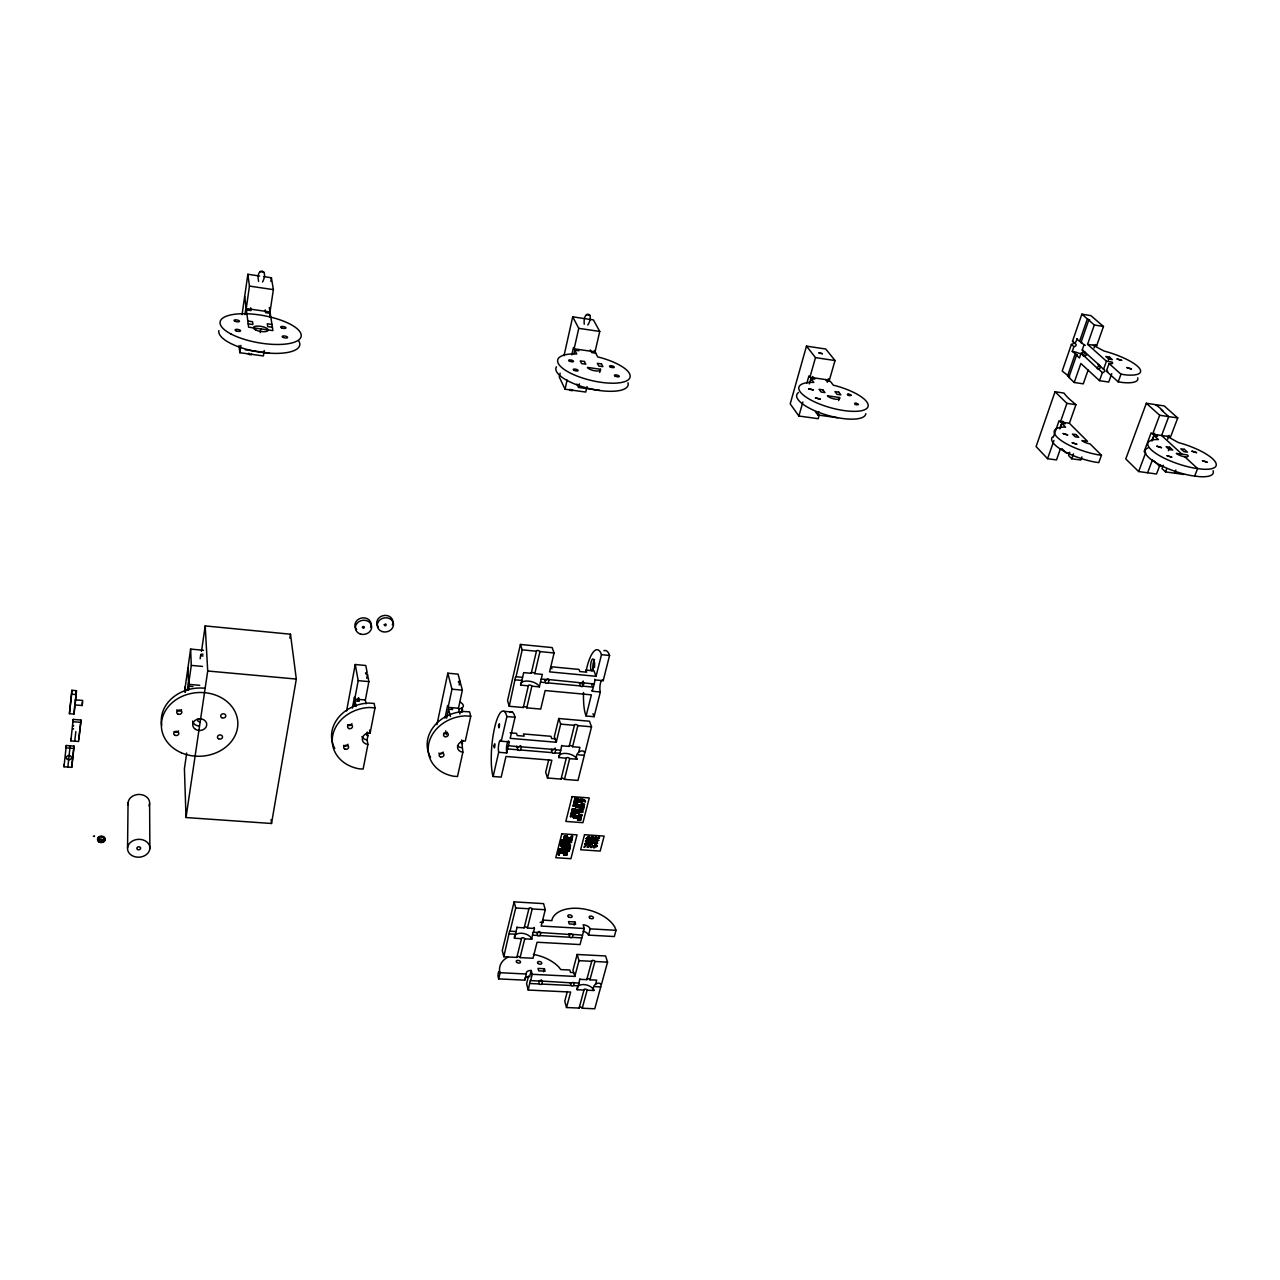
<?xml version="1.0" encoding="UTF-8"?>
<svg xmlns="http://www.w3.org/2000/svg" width="1280" height="1280" viewBox="0 0 1280 1280"><rect width="100%" height="100%" fill="white"/><g stroke="black" fill="none" stroke-linecap="round" stroke-linejoin="round"><path stroke-width="1.5" d="M584.08 683.104L583.792 682.832A2.416 2.032 -20.4 0 0 581.472 682.608L579.536 683.376L580.592 686.192A2.416 2.032 -20.4 0 0 582.896 686.4L584.08 682.88L594.112 684.048L595.136 679.92A6.608 1.808 -84.6 0 0 594.752 679.248M559.856 850.72L559.68 849.584M127.552 847.872L128.064 802.736M574.448 983.008L574.176 982.8A2.208 1.68 -17.7 0 0 572.064 982.688L570.304 983.104L571.264 985.696A2.208 1.68 -17.7 0 0 573.376 985.808L574.464 982.672L578.944 983.232L579.824 978.88M573.2 934.704L572.928 934.48A2.24 1.744 -17.9 0 0 570.784 934.352L568.992 934.816L569.968 937.456A2.24 1.744 -17.9 0 0 572.112 937.568L573.216 934.384L582.512 935.216L584.288 928.512L583.136 924.768A6.144 3.536 15 0 1 590.176 928.848L616.016 930.32L614.304 936.544L588.512 935.104A6.128 3.552 15.1 0 0 583.04 931.232M562.976 848.48L564.72 848.608L565.184 844.96L562.192 844.752L561.104 850.448L562.416 850.544L562.928 848.56C560.4 846.832 566.56 847.104 562.496 847.376M565.216 839.648L566.976 839.792L567.424 836.128L564.432 835.904L563.328 841.616L564.656 841.712L565.168 839.728C562.512 838.288 568.832 838.064 564.736 838.544M574.112 812.096L579.28 812.208L579.344 811.136L582.592 812.4L582.64 811.424A3.472 1.824 14.3 0 0 579.152 809.568A3.472 1.824 14.3 0 0 576.112 810.56L579.84 812.112M576.816 801.488L581.984 801.616L582.832 800.656M579.504 817.728C579.296 819.888 581.888 814.8 578.384 817.6M583.28 807.28L582.272 806L580.192 807.248M552.064 749.392L551.408 750.704L552.464 752.896A2.368 1.952 -18.5 0 0 554.752 753.088L555.888 749.68M559.312 851.696L559.824 852.784L559.792 849.104A3.456 0.912 -85.9 0 0 558.544 850.304A3.456 0.912 -85.9 0 0 558.4 854.816L559.248 855.056L559.984 850.816L560.4 852.8L561.424 850.912L564.064 851.088L563.728 855.104L566.592 853.28L566.368 851.696M568.832 844.48C565.056 843.2 570.256 845.536 568.608 842.88M538.688 981.184L539.44 984.176A2.224 1.696 -16.8 0 0 541.568 984.272L542.64 981.136L571.696 982.88M549.248 679.824L548.944 679.552A2.416 2.048 -18.9 0 0 546.608 679.328L544.704 680.096L545.76 682.928A2.416 2.048 -18.9 0 0 548.08 683.152L549.264 679.6L581.072 682.816M568.384 848.352L568.864 846.608M568.608 848.368L570.048 847.952L570.56 845.456A3.456 0.928 -85.9 0 0 569.632 845.504M569.056 846.816L569.28 845.76L569.28 846.832A3.456 0.928 -85.9 0 0 569.104 850.944L568.336 850.88A3.456 0.928 -85.9 0 1 568.528 846.352A3.456 0.928 -85.9 0 1 569.792 845.392L569.36 847.568L564.944 847.264L565.184 844.96M571.36 837.904L571.376 837.232M537.04 932.496L537.632 935.664A2.256 1.76 -16.9 0 0 539.808 935.776L540.896 932.576L570.4 934.544M582.192 807.584C581.04 807.088 584.48 807.008 581.616 809.696C578.384 810.224 581.824 804.976 580.288 809.584M574.912 801.776L576.704 801.952L575.072 801.104M577.168 799.936L577.472 801.952C580.768 793.68 571.552 801.648 575.408 800.288M579.456 811.488C577.024 809.168 569.36 813.056 574.784 812.56C578.064 804.304 568.88 812.272 572.72 810.896M82.176 705.52L82.672 700.464L75.472 699.856L74.976 704.912L82.176 705.52L82.416 702.288M567.184 843.824L567.712 842.784M565.6 853.136L566.592 853.28M564.944 852.592L565.904 851.568M521.472 747.008L521.184 746.752A2.384 1.984 -17.2 0 0 518.88 746.56L517.024 747.248L518.064 750.032A2.384 1.984 -17.2 0 0 520.368 750.224L521.488 746.816L553.312 749.44A2.368 1.952 -18.5 0 1 555.6 749.632L560.736 750.288L561.68 745.392M80.848 722.336L80.976 720.032L73.168 719.392L70.848 740.88L78.624 741.488L80.848 722.336L73.04 721.696L73.168 719.392M575.28 815.888L574.912 817.84L575.28 815.888L574.288 815.984M575.488 805.536L575.456 804.88M576.432 806.688L576.272 807.52L580.72 807.856M574.48 810.544L574.56 812.88L579.008 813.216L579.216 812.224M581.2 817.888L581.712 814.608L578.72 814.384L578.464 816.688L570.464 816.592A3.472 1.84 14.2 0 1 571.248 815.36M71.728 767.344L74.032 746.112L66.288 745.504L64 766.768L71.728 767.344L74.032 746.112M76.224 694.576L76.448 690.672L71.856 690.288L69.424 713.68L74 714.064L76.224 694.576L71.632 694.176L69.424 713.68M561.696 848.016L562.192 844.752M561.264 842.848C561.568 844.624 563.872 841.472 567.216 843.664M563.328 841.616L564.432 835.904M567.312 852.704L567.808 849.632L564.832 849.424L564.4 851.12M569.296 846.24L567.296 848.56M567.376 846.304L568.944 846.512L570.048 840.816L567.072 840.608L566.816 842.896L562.208 842M70.848 740.88L70.992 738.544M74 714.064L74.672 706.24M71.632 694.176L71.856 690.288M70.16 745.808L67.872 767.056M66.288 745.504L66.144 747.84L73.904 748.448M64 766.768L64.144 764.4M560.784 852.128L565.024 852.464M567.072 844.352L563.472 843.44M571.264 840.112L566.624 838.896L571.552 839.232L571.456 842.448L570.576 842.08A3.472 0.928 -85.9 0 1 570.432 840.544M567.776 848.256L569.344 848.432M585.344 846.416C582.864 848.688 586.112 844.288 584.288 847.12M584.704 844.112L585.952 843.312M575.056 817.36L578.24 817.024L580.48 818.304M575.952 801.84L575.472 803.92C577.808 803.264 576.656 800.4 581.728 802.624L577.488 801.216M577.888 812.272L579.2 812.496M586.288 838.736L587.024 837.712M586.048 845.328C587.568 846.208 586.752 844.192 586.144 845.76M586.88 841.184C585.088 838.416 585.728 843.52 586.672 840.48M586.208 838.464L587.456 838.656L587.12 837.472M588.016 842.608C584.864 841.872 590.08 842.896 586.672 842.704M588.176 836.56L588.88 837.36L589.44 836.336M588.256 844.736L589.04 843.632M588.16 842.72L586.72 842.656M588.704 839.184L587.568 840.272L588.656 839.344M589.472 838.688C590.928 835.504 590.8 841.376 589.456 838.096M589.152 836.176L589.584 837.2M590.608 845.2C588.128 847.104 591.616 844.4 589.184 845.6M588.032 844.496C587.968 841.488 590.704 845.744 588.16 844.464M590.048 843.2C590.928 839.792 591.824 845.568 589.936 842.624M590.096 840.992L589.056 841.712M590.192 841.248L588.64 841.248L589.856 840.608M590.672 839.792C592.032 842.736 592.336 837.424 590.816 839.904M591.92 846.864C589.488 849.2 592.704 844.784 590.88 847.584M591.296 844.576C592.8 841.92 591.76 847.36 592.416 843.664M592.288 842.128C590.928 839.616 595.216 841.712 592.352 841.936M592.768 838.912C593.456 835.968 594.848 841.104 592.672 838.656M592.864 836.864L591.488 837.376L592.688 837.328M592.576 845.936C595.552 846.784 590.8 844.864 594.016 846M593.072 841.024L592.448 842.208L593.152 840.832M594.048 840.448L595.376 839.904L594.304 840.832M594.208 838.816L593.728 837.936M593.84 847.616C595.632 848.064 594.608 846.56 593.888 847.776M594.752 843.168L593.488 842.816M595.248 841.552L596.016 842.176L596.56 841.168M596.144 837.248C594.144 835.136 595.408 839.712 596.032 836.816M596.032 845.872C598.464 844.768 596.08 848.56 595.84 845.744M595.936 844.432C593.76 842.336 595.312 846.864 595.824 844M596.512 843.248C598.096 842.08 597.808 844.544 596.576 842.928M599.44 837.488C597.52 835.216 598.416 840.272 599.504 837.44M98.688 838.16L99.792 838.432L99.264 837.616M102.992 840.64L103.984 840.224L102.992 840.784M578.624 800.736L578.8 799.952A3.488 1.808 14.3 0 1 581.856 798.992A3.488 1.808 14.3 0 1 585.36 800.832L585.312 801.808L581.792 800.976M575.92 811.344L575.936 811.232A3.472 1.824 14.3 0 1 578.112 810.192L577.232 810.8M75.344 700.4L76.448 690.672M74.736 741.184L75.84 731.632M78.752 739.168L80.976 720.032M184.512 691.968L190.624 649.088L203.504 650.304M187.44 689.984L188.512 682.48M190.624 649.088L191.296 665.392L188.576 684.336L199.728 685.328M188.112 689.952L188.656 686.192L193.008 686.576M242.048 314.72L247.856 274.272L259.632 276.016M575.104 817.232L573.584 818.096L578.032 818.416L577.584 820.144L580.576 820.368L580.592 817.872M244.976 314.576L246.048 307.184M264.224 350.48L263.408 355.952L239.84 352.72L240.896 345.392M247.856 274.272L249.456 286.096L246.224 308.544L270.016 311.952L273.376 289.616L271.408 277.76L263.552 276.592M245.856 313.616L246.4 309.904L251.04 310.576L250.672 307.84M200.144 658.736L200.704 654.88A1.872 0.896 7.8 0 1 202.992 654.224M186.688 753.04L184.416 768.688L186.016 817.536L271.52 823.488L296.32 679.056L290.48 634.208L205.2 625.92L201.504 651.344M258.592 281.392C255.424 266.48 269.648 268.784 262.544 281.984M186.016 817.536L207.712 671.008L205.2 625.92M260.224 332.656L260.784 328.88M270.864 281.44L271.408 277.76M269.664 317.024L270.224 313.328L265.6 312.672L265.2 309.936M289.824 638.112L290.48 634.208M346.576 711.008L355.248 664.512L365.792 665.504L367.152 672.608A1.792 0.864 10.4 0 0 365.552 673.344A1.792 0.864 10.4 0 0 367.488 674.4L368.88 681.616L365.36 700L366.08 703.84M352.352 708.16L354.4 697.232L354.736 699.056L365.36 700M354.736 699.056L358.192 680.64L355.248 664.512M354.016 706.384L355.056 700.896L359.2 701.264L358.544 697.6L357.856 701.232M366.752 678.272L367.488 674.4M367.92 744.368A6.752 5.632 -10.9 0 1 362.384 738.16A6.752 5.632 -10.9 0 1 370.128 733.056L375.008 707.856L369.216 707.488A36.848 30.768 -10.9 0 0 332.576 736.352A36.848 30.768 -10.9 0 0 359.44 768.864L363.136 769.072L367.92 744.368L367.104 739.856L367.904 735.76A1.84 1.536 -10.8 0 1 367.552 732.816M560.08 851.744L559.824 852.784M571.744 811.696L571.12 814.4L572.72 814.448A3.472 1.84 14.2 0 1 576.8 815.792L578.272 816.112M574.432 801.088L573.808 803.792L575.456 803.904M571.344 839.664L571.216 839.856M436.928 724.672L447.824 673.184L458.064 674.144L459.968 681.2L459.152 685.024M444.976 718.08L447.648 705.52L448.112 707.328L458.464 708.256L459.952 713.968M448.112 707.328L451.984 689.2L447.824 673.184M446.656 718.144L448.576 709.152L452.608 709.52L452.144 707.696M458.464 708.256L462.368 690.144L460.448 682.976A1.76 0.848 11.9 0 1 458.48 681.936A1.76 0.848 11.9 0 1 459.968 681.2M462.864 752.16A6.624 5.504 -14.9 0 1 457.632 746.064A6.624 5.504 -14.9 0 1 465.312 741.024L470.752 716.24L465.12 715.888A36.144 30.064 -14.9 0 0 428.624 744.304A36.144 30.064 -14.9 0 0 453.904 776.272L457.52 776.48L462.864 752.16L461.648 739.984M560.128 373.136L559.264 377.024L565.04 389.2L585.76 392.064L587.024 386.608M564.032 355.664L572.704 316.832L593.424 319.92L599.744 331.44L595.04 351.84L574.144 348.816L578.752 328.336L572.704 316.832M571.808 354.864L573.472 347.504L576.768 353.984L573.168 353.872A37.152 12.208 13.4 0 0 570.624 373.216A37.152 12.208 13.4 0 0 626.816 380.736A37.152 12.208 13.4 0 0 599.84 357.44L597.76 356.976L594.336 350.528M565.04 389.2L567.104 380.064M573.984 353.84L574.816 350.144L578.896 350.736M584.256 324.224C582.656 309.296 595.664 312.416 587.792 325.056M599.792 390.384L578.576 387.44L579.392 383.856M586.128 670.8A36.08 9.888 -84.6 0 1 600.752 652.752L601.472 654.672L596.048 676.288L549.584 671.872L554.08 652.976L552.16 647.584L520.416 644.448L507.552 700.688L509.248 706.272L523.28 707.52A1.808 0.88 13 0 1 524.72 706.752A1.808 0.88 13 0 1 526.768 707.84L540.72 709.088L545.136 690.56L591.392 694.848L586.096 716.016L594.08 716.72L600.336 692A6.608 1.84 -84.6 0 1 601.36 680.624M493.136 776.496L498.688 752.288A6.576 1.52 -85 0 1 498.96 743.248A6.576 1.52 -85 0 1 501.232 741.2L506.896 716.528L505.968 713.696A35.888 8.304 -85 0 0 494.416 728.576A35.888 8.304 -85 0 0 492.56 774.592L493.136 776.496L501.184 777.12L505.968 756.464L551.84 760.224L547.504 778.016L561.072 779.088A1.76 0.896 13.9 0 1 562.464 778.256A1.76 0.896 13.9 0 1 564.464 779.36L577.984 780.432L584.336 755.312C586.736 746.912 573.6 751.776 576.928 759.248L569.632 758.64A1.776 0.896 13.9 0 0 567.6 757.552A1.776 0.896 13.9 0 0 566.224 758.368L558.736 757.36A9.44 4.752 13.9 0 1 565.744 753.408A9.44 4.752 13.9 0 1 576.528 758.32L576.928 759.248M509.248 706.272L515.6 676.688L522.592 677.312L523.68 672.608L531.248 673.328A1.824 0.848 13.1 0 1 532.72 672.576A1.824 0.848 13.1 0 1 534.784 673.664L542.336 674.384L541.216 679.072L546.192 679.536M516.048 676.704L522.208 649.84L520.416 644.448M541.216 679.072L539.376 686.864L531.856 686.16A1.824 0.864 13.1 0 0 529.792 685.072A1.824 0.864 13.1 0 0 528.336 685.84L520.784 685.136L522.592 677.312M498.688 752.288L506.784 752.96L508.224 745.648L518.464 746.768M508.416 745.92L509.36 741.888L501.232 741.2M509.968 712.08A35.84 8.432 -85.1 0 1 514.128 714.416L515.056 717.248L510.176 738.352L556.24 742.256L560.672 724.112L558.752 718.512L589.488 721.232L591.536 726.816L585.088 752.336M599.712 372.464L600.464 369.264L587.44 367.408A6.816 2.24 13.4 0 0 595.264 370.864A6.816 2.24 13.4 0 0 600.464 369.264M523.28 707.52L528.336 685.84M531.248 673.328L536.416 651.248A1.84 0.848 13.1 0 1 537.872 650.512A1.84 0.848 13.1 0 1 539.952 651.584L554.08 652.976M526.768 707.84L531.856 686.16M534.784 673.664L539.952 651.584M584.288 928.512L541.168 926.064L545.28 909.728L543.552 903.632L514.112 901.856L502.272 950.496L503.808 956.752L516.832 957.424A1.68 0.992 13.7 0 1 518.176 956.464A1.68 0.992 13.7 0 1 520.064 957.6L533.024 958.272L537.072 942.24L580.032 944.576L582.512 935.216M548.704 759.84L545.68 772.256L547.504 778.016M558.752 718.512L554.352 736.608L556.24 742.256M503.808 956.752L509.568 931.184L516.128 931.52L516.992 927.008M510.064 931.184L515.728 907.984L514.112 901.856M500.176 972.72L526.32 974.016A6.096 3.664 14.2 0 1 531.2 970.48L529.648 976.592A6.08 3.68 14.2 0 0 524.768 980.16L498.672 978.896L500.176 972.72L499.568 970.56A33.264 20.016 14.2 0 1 507.84 957.168M540.864 932.896L540.592 932.672A2.256 1.76 -16.9 0 0 538.416 932.544L532.944 932.256L531.728 939.216L524.736 938.832A1.68 0.992 13.8 0 0 522.832 937.712A1.68 0.992 13.8 0 0 521.488 938.656L514.48 938.272L516.128 931.52M558.896 757.76L560.736 750.288M582.24 684.896L583.152 681.2M516.832 957.424L521.488 938.656M517.136 927.456L524.16 927.84L528.896 908.768A1.696 0.976 13.8 0 1 530.256 907.84A1.696 0.976 13.8 0 1 532.192 908.96L545.28 909.728M561.072 779.088L566.224 758.368M561.84 745.792L569.184 746.416L574.416 725.328A1.792 0.864 13.9 0 1 575.808 724.544A1.792 0.864 13.9 0 1 577.856 725.616L591.536 726.816M520.064 957.6L524.736 938.832M533.424 932.48L534.448 928.432L527.44 928.032L532.192 908.96M564.464 779.36L569.632 758.64M578.784 751.808L579.92 747.328L572.592 746.704L577.856 725.616M600.336 692L592.304 691.248L594.112 684.048M524.768 980.16L526.32 974.016M558.464 855.008L559.04 852.72M561.776 843.696L560.688 846.192L561.28 843.904M562.32 842.928L562.016 840.272A3.472 0.912 -85.9 0 1 562.784 840.32L562.4 842.592M528.528 976.08L526.592 983.744L528.224 990.048L570.656 992.048L566.528 1007.52L579.104 1008.08A1.632 0.992 15.5 0 1 580.368 1007.104A1.632 0.992 15.5 0 1 582.24 1008.224L594.752 1008.784L600.752 986.912C603.04 979.936 590.704 983.536 593.872 990.512L587.12 990.192A1.648 0.992 15.5 0 0 585.232 989.072A1.648 0.992 15.5 0 0 583.968 990.048L579.104 1008.08M564.464 851.344L560.16 851.408L560.56 849.152A3.456 0.912 -85.9 0 0 559.232 850.736M562.048 843.968L563.104 843.648M595.136 679.92L603.2 680.672L609.568 655.472L608.848 653.552A36.032 10.032 -84.6 0 0 603.936 650.704M561.104 850.448L562.32 848.08M564.448 839.68L566.304 839.744M571.12 814.4L572.24 808.608M573.808 803.792L574.928 797.984M570.544 816.8L570.624 815.92A3.472 1.84 14.2 0 1 572.864 814.4L572.752 814.464M580.928 806.8L576.528 806.512L576.592 805.424L575.92 806.416L573.216 806.208L573.312 805.344A3.488 1.824 14.2 0 1 575.536 803.824A3.488 1.824 14.2 0 1 579.488 805.216L581.376 805.792L581.408 803.808L584.416 804.032L583.28 809.808L581.952 809.712L582.432 807.648M563.264 847.344L563.776 845.36L565.376 845.568M565.456 838.592L566.016 836.512L567.616 836.72M564.08 850.656L564.32 848.368L564.08 850.656L562.752 850.56L563.216 848.528M563.536 847.424L564.048 845.472M570.544 838.752A3.472 0.928 -85.9 0 1 572.048 836.56L571.616 838.736L566.672 837.808L566.32 841.824L564.992 841.744L565.488 839.744M565.776 838.592L566.256 836.576M569.2 851.264L569.776 848.976L563.952 848.592L564.752 846.672M572.448 814.496L573.056 812.384M574.096 809.296L572.544 811.264M575.232 803.808L575.648 801.872M576.784 798.672L575.232 800.656M528.224 990.048L530.256 980.528L540.224 981.152A2.224 1.696 -16.8 0 1 542.352 981.248L542.624 981.472M530.544 980.88L532.224 974.304L531.2 970.48M566.56 839.536L566.32 841.824M566.992 837.824L567.424 836.128M573.264 812.448L572.784 814.512L574.128 814.608L574.56 812.88M573.568 810.864L574.304 811.392L574.112 809.328L575.44 809.424M576.688 800.432L576.8 798.704L578.144 798.8M566.304 842.288L566.608 844.256L567.072 840.608M567.888 844.32L567.28 846.384L565.952 846.304L566.208 844M573.232 816.992L573.904 816L573.84 817.088M574.128 814.608L574.368 812.304M574.816 810.576L575.248 808.832M577.504 799.968L577.952 798.224M563.728 855.104L563.968 852.816M564.368 853.072L564.832 849.424M565.952 846.304L566.272 844.24M573.584 818.096L573.904 816M576.272 807.52L576.592 805.424M576.816 804.032L577.264 802.288M564.832 853.168L559.792 852.672M577.12 805.936L577.296 805.264M574.24 817.792L574.704 816.112M577.968 805.312L577.6 807.28L577.376 805.488M565.12 852.032L566.336 850.112L565.008 850.016M568.896 841.28L567.36 843.232M566.704 852.864L566.704 855.296L565.376 855.216L565.84 853.184M566.4 850.032L566.88 852.16M567.6 846.384L568.128 844.432M569.12 843.344L568.912 841.312L570.24 841.408M567.376 848.8L567.728 846.864L564.416 846.64M571.616 838.736L570.64 838.08L569.616 839.968L569.984 838.032L566.672 837.808M566.704 855.296L567.808 849.632M568.944 846.512L570.048 840.816M578.48 810.848L577.456 812.752L578.56 811.072L577.632 810.736M580.352 800.864L580.512 800.192M577.456 812.752L577.888 811.024M581.728 802.624L580.144 802.16L580.592 800.416M579.68 805.44L579.328 805.904A3.488 1.824 14.2 0 0 577.968 805.04M571.424 838.144L570.672 842.4M581.184 800.24L580.736 801.984M568.432 851.216L568.736 848.672M569.28 847.888L569.008 848.928M578.72 814.384L578.24 818.08L577.936 816.08M579.008 813.216L579.344 811.136M580.272 807.472L580.64 805.52M571.52 839.056L572.816 836.608A3.472 0.928 -85.9 0 0 571.312 838.8M580.944 807.52L581.408 803.808M582.608 801.616L582.272 800.624M578.72 818.176L573.392 817.504M579.056 820.16L579.488 818.144M579.008 817.024L580.304 814.992L581.904 815.184M583.264 804.496L581.712 806.464M579.248 820.256L579.744 818.224M580.576 815.088L580.768 817.152M583.488 806.592L583.28 804.512L584.624 804.624M581.712 814.608L580.576 820.368M583.984 805.76L583.28 809.808M543.632 971.792L544.416 968.736L538.032 968.416L538.672 970.848L545.072 971.168L544.416 968.736M263.984 272.224L260.016 271.632M574.112 925.088L574.928 921.968L568.496 921.584L569.216 923.968L575.648 924.336L574.928 921.968M567.312 991.552L564.752 1001.216L566.528 1007.52M601.472 984.32L607.552 962.144L605.584 955.968L577.152 954.464L572.976 970.176L574.8 976.416L532.224 974.304M574.8 976.416L579.008 960.656L577.152 954.464M588.512 935.104L590.176 928.848M583.968 990.048L577.2 989.728L578.944 983.232M579.984 979.328L586.768 979.648L591.728 961.312A1.664 0.976 15.5 0 1 592.992 960.368A1.664 0.976 15.5 0 1 594.896 961.488L607.552 962.144M582.24 1008.224L587.12 990.192M595.648 984.048L596.704 980.144L589.936 979.808L594.896 961.488M571.184 837.088L571.28 838.048M806.896 383.024L808.896 375.952L809.904 377.28L829.376 380.112L835.04 360.544L825.776 349.024L806.48 346.128L790.208 403.888L798.88 416.016L818.192 418.704L819.312 414.864M798.88 416.016L802.864 402M809.904 377.28L815.488 357.632L806.48 346.128M809.392 383.904L810.912 378.592L814.704 379.152L812.688 376.512L811.68 380.048M837.584 417.76L817.84 414.992L818.832 411.552M827.328 382.32L828.352 378.784L829.376 380.112M94.144 836.576L94.544 836.096M94.144 836.224L93.328 836.192M101.84 837.312L101.44 837.44M101.296 841.712L100.896 840.784L101.152 841.6M103.424 838.48L103.84 838.848M103.632 840.752L103.968 840.464M838.624 400.592L839.52 397.52L827.408 395.776A6.576 2.064 15.6 0 0 835.408 399.168A6.576 2.064 15.6 0 0 839.52 397.52M559.872 851.776L561.072 852.112M1052.384 437.088A34.832 10.416 17.8 0 0 1062.752 450.512A34.832 10.416 17.8 0 0 1095.664 462.208L1098.784 462.608L1101.456 455.232L1090.048 443.872A6.4 1.888 17.7 0 1 1081.936 440.544L1087.504 441.344L1069.392 423.28L1075.936 404.688C1069.664 399.136 1068.128 398.544 1063.952 393.072L1055.04 391.744L1036.096 446.544L1047.568 458.704L1056.48 459.936L1060.336 448.992M1085.312 345.44L1080.944 342.592L1088.752 320.144L1094.32 324.992L1087.568 344.336L1096.672 345.76L1103.472 326.464L1090.896 315.632L1081.856 314.176L1072.496 341.232A1.744 1.424 -45.1 0 1 1073.456 343.056A1.744 1.424 -45.1 0 1 1071.408 344.4L1062.192 371.056L1069.44 376.784M1088.128 370.064L1083.264 383.84L1074.224 382.48L1068.832 377.36L1076.512 355.296L1077.472 355.072L1072.256 351.408L1073.904 346.656L1071.408 344.4M1073.904 346.656L1075.536 346.112A1.728 1.536 -32.8 0 0 1075.936 344.144L1075.008 343.488L1077.28 338.816M1067.504 376.096L1075.152 354.064M1080.944 342.592L1081.888 342.368L1079.568 341.36L1087.36 318.944L1081.856 314.176M1083.888 345.232L1082.208 350.032A1.76 1.392 -47.2 0 1 1083.232 351.408L1082.944 352.224A1.76 1.392 -47.2 0 1 1081.104 353.216L1079.44 357.984L1076.512 355.296M1053.296 437.232L1059.088 420.656L1060.416 421.984L1069.392 423.28M1047.568 458.704L1053.968 440.432M1060.416 421.984L1066.928 403.36L1055.04 391.744M1074.224 382.48L1080.864 363.488L1099.504 380.656L1108.736 382.064L1111.76 373.6M1059.792 428.848L1061.744 423.312L1065.232 423.808L1062.576 421.152L1060 428.528M1094.048 348L1095.28 344.528L1096.672 345.76M1069.728 452.256L1068.56 455.504L1071.728 458.768L1080.816 460.032L1081.936 456.928M1071.728 458.768L1073.472 453.872M1099.504 380.656L1102.384 372.576A1.808 1.456 -44.3 0 0 1104.496 371.184A1.808 1.456 -44.3 0 0 1103.536 369.328L1099.344 365.2A2.352 1.152 -78.5 0 0 1098.384 364.336L1085.312 352.496A2.32 1.104 -78.4 0 0 1084.384 351.664L1082.208 350.032M1103.536 369.328L1106.432 361.2L1087.568 344.336M1108.352 360.096L1109.424 357.072L1105.84 356.512L1108.72 359.072L1112.304 359.632L1109.424 357.072M1137.712 377.872A35.552 9.376 17.3 0 1 1123.072 382.56L1118.192 381.872L1106.368 371.168L1109.088 363.568A6.528 1.696 17.2 0 0 1112.096 362.08L1106.432 361.2M1118.192 381.872L1120.96 374.192L1109.088 363.568M1138.656 471.536L1145.6 452.96L1144.128 451.568L1151.12 432.832L1152.608 434.192L1170.608 436.8L1177.744 417.936L1164.208 405.936L1146.336 403.264L1125.776 458.96L1138.656 471.536L1156.528 474L1160.032 464.736M1152.608 434.192L1159.664 415.264L1146.336 403.264M1151.824 440.816L1154.624 433.328M1152.176 440.688L1154.08 435.568L1157.6 436.08L1156.112 434.704M1147.6 472.768L1152.48 459.792M586.8 840.912L585.392 841.168L586.64 840.64M586.064 843.744L584.656 844M591.472 836.8L591.616 837.664M589.12 843.44L588.32 844.528M589.28 845.712L590.48 845.216M590.048 843.056L591.136 842.128M1167.696 439.168L1169.104 435.424M593.296 842.688L594.592 843.472M595.328 841.824L596.736 841.568M1168.368 450.672L1169.68 447.232L1166.128 446.72L1169.184 449.552L1172.736 450.064L1169.68 447.232M1163.248 465.232L1161.984 468.544L1165.536 471.904L1183.776 474.432M1165.536 471.904L1166.8 468.592M1174.672 473.168L1175.872 470.016M1194.688 476.048L1197.6 468.544L1184.8 456.8A6.576 1.888 18.4 0 1 1176.336 453.376L1187.52 454.96A6.576 1.888 18.4 0 1 1184.8 456.8M574.672 811.872L577.92 812.368M572.928 815.984L572.016 816M589.984 315.408L586.448 314.576M587.472 838.24L586.496 838.64M584.768 843.792L585.744 843.392M589.488 836.944L588.144 837.04M589.536 838.368L590.896 838.272L589.376 838.416M591.552 837.072L592.912 836.976M592.784 837.184L591.52 837.408M590.08 842.72L591.216 842.4M593.968 838.848L593.088 839.104M588.56 846.96L587.584 847.36M591.36 844.256L592.336 843.856M596.128 838.832L597.104 838.432M590.624 847.072L592.016 847.136M595.392 841.664L596.784 841.712L595.36 842.128M599.376 837.648L598.112 837.872M593.872 845.888L592.48 845.84M594.624 662.784L594.544 667.376M583.088 799.952L583.312 800.32M590.928 839.76L592.208 839.952M591.952 840.16L591.072 840.4M594.496 843.216L593.216 843.008M98.864 839.504L99.088 840.656L99.024 839.616M1085.36 352.88L1086.64 355.008L1084.016 356.192A2.32 1.104 -78.4 0 1 1083.104 355.36L1081.104 353.216M1099.392 365.568L1100.688 367.728L1098.016 368.928A2.352 1.152 -78.5 0 1 1097.072 368.064L1084.24 356.064M564.144 847.92L568.048 848.112M570.064 389.296C567.728 390.464 574.944 391.52 572.176 389.696M248.896 353.232C245.904 354.032 252.752 355.888 251.584 353.856M1097.008 367.68L1098.784 366.016L1098.16 364.464M1083.056 354.976L1084.8 353.328L1084.16 351.792M529.888 983.504L539.168 983.952M541.952 984.08L571.008 985.488M573.76 985.616L578.24 985.824M594.928 986.64L600.752 986.912M573.696 972.608L570.528 972.448L569.824 970.016L560.688 969.568L559.024 967.264A33.264 20.016 14.2 0 0 533.392 954.4M579.008 960.656L591.728 961.312M509.408 933.888L515.472 934.224M532.752 935.184L537.36 935.44M540.176 935.6L569.696 937.232M572.496 937.392L581.808 937.904M540.112 922.304L543.36 922.48L542.688 920.096L551.92 920.64L552.032 919.504A33.52 19.296 15 0 1 581.264 908.608A33.52 19.296 15 0 1 614.816 927.088L616.016 930.32M515.728 907.984L528.896 908.768M564.512 848.96L568.928 849.264M566.672 850.128L568 850.224M560.912 849.856L563.888 850.048M559.744 853.104L564.16 853.408M563.536 854.496L566.512 854.704M564.624 836.496L565.952 836.592M566.752 840.128L571.184 840.432M567.248 841.2L568.576 841.296M561.968 844.288L566.384 844.592M562.384 845.36L563.712 845.44M565.776 845.696L568.752 845.904M578.912 814.976L580.24 815.072M570.704 816.128L573.408 816.32M581.616 804.384L582.944 804.496M573.392 805.536L576.096 805.744M576.704 805.792L580.976 805.536M576.08 806.944L581.52 807.184M572.432 809.2L573.776 809.296M576.096 810.672L574.544 810.768M580.064 811.536L582.768 811.728M577.376 812.528L574.784 812.56M570.928 813.808L573.936 814.032M575.12 798.576L576.464 798.672M577.84 799.984L578.8 800.064M577.92 800.224L577.248 801.44M582.16 800.88L577.584 800.192M582.784 800.928L585.488 801.136M573.6 803.216L576.624 803.44M507.712 748.944L517.76 749.776M520.768 750.016L552.176 752.64M555.152 752.88L560 753.28M578.048 754.784L584.336 755.312M510.096 732.816L516.56 733.376L517.232 735.568L524.144 736.16L523.456 733.952L550.928 736.304L551.664 738.512L555.088 738.8M504.064 711.312L512.176 712.032M506.896 716.528L515.056 717.248M560.672 724.112L574.416 725.328M207.712 671.008L296.32 679.056M191.296 665.392L202.496 666.416M358.192 680.64L368.88 681.616M451.984 689.2L462.368 690.144M515.328 679.84L521.856 680.448M540.48 682.192L545.456 682.656M548.496 682.944L580.304 685.92M583.312 686.192L593.328 687.136M1161.216 409.904C1165.744 413.84 1161.344 408.352 1155.296 404.608M601.472 654.672L609.568 655.472M522.208 649.84L536.416 651.248M1068.832 377.36L1069.664 376.96M1088.752 320.144L1089.696 319.936L1087.36 318.944M1101.456 455.232L1098.336 454.832A34.896 10.32 17.7 0 1 1059.696 439.408A34.896 10.32 17.7 0 1 1062.736 427.136L1065.568 427.168L1061.744 423.312M245.312 349.776L269.52 353.104M1072.256 351.408L1072.88 351.488A9.184 2.4 17 0 1 1079.6 353.488M1069.392 453.216L1065.872 452.736L1061.904 448.624M1162.496 466.16L1158.96 465.664L1153.68 460.64M248.176 323.84L252.912 324.512L252.528 321.696L247.824 321.024M272.416 327.28L267.712 326.608L267.28 323.776L271.968 324.448M1120.96 374.192L1125.84 374.896A35.616 9.264 17.2 0 0 1138.672 367.408A35.616 9.264 17.2 0 0 1104 351.008L1093.136 345.2M595.744 353.168L591.68 352.576L590.288 349.936M578.752 328.336L599.744 331.44M1159.664 415.264L1177.744 417.936M1066.928 403.36L1075.936 404.688M249.456 286.096L273.376 289.616M815.488 357.632L835.04 360.544M588.304 846.448C585.552 847.744 590.432 847.584 588.384 846.256M585.008 846.224L584.224 847.328M599.296 837.2L598.128 838M593.808 838.208L593.024 839.296M589.776 840.8L588.992 841.904M1094.32 324.992L1103.472 326.464M588.464 846.512L587.296 847.312M589.392 836.496L588.224 837.296M594.208 840.576L595.296 839.648L594.08 840.592M595.792 844.16L594.704 845.088L595.904 844.128M596.016 846.448L597.104 845.52L595.984 846.608M596 836.976L594.912 837.904L596.112 836.944M585.824 843.2L585.84 844.432L584.608 843.856M587.504 837.904L586.208 838.608M597.184 838.24C595.728 841.792 598.032 836.672 596.192 839.424M598.672 840.144L597.376 840.832M561.504 842.784L561.248 843.792M1162.704 411.232L1168.72 416.608L1161.616 435.504L1181.936 454.176M1076.656 338.736L1079.568 341.36M1072.496 341.232L1075.008 343.488M1098.24 368.8L1102.384 372.576M1167.104 436.288L1178.352 442.56A35.92 10.256 18.4 0 1 1213.904 460.08A35.92 10.256 18.4 0 1 1202.4 469.168L1194.464 468.144A35.92 10.256 18.4 0 1 1154.288 452.304A35.92 10.256 18.4 0 1 1155.6 439.536L1158.4 439.568L1154.08 435.568M825.6 379.552L826.624 380.88L830.4 381.424L833.36 385.232L835.344 385.68A35.888 11.264 15.6 0 1 866.4 408.752A35.888 11.264 15.6 0 1 814.288 401.744A35.888 11.264 15.6 0 1 810.592 382.352L813.824 382.432L810.912 378.592M815.44 411.744L817.84 414.992M597.296 840.56L598.8 840.416M593.264 843.168L593.888 842.288L594.768 843.008M563.952 848.592L562.208 848.512M576.928 384.112L578.576 387.44M572.304 839.12L572.032 840.16M570.048 847.952L569.776 848.976M585.312 801.808L585.184 801.504A3.488 1.808 14.3 0 0 583.424 800.144M596.048 676.288L593.952 670.864L585.904 670.08L586.704 672.192L579.776 671.536L578.992 669.424L551.184 666.752L551.92 668.864M582.592 812.4L582.48 812.096A3.472 1.824 14.3 0 0 581.456 811.12M593.872 990.512L593.488 989.504A8.768 5.28 15.5 0 0 583.456 984.544A8.768 5.28 15.5 0 0 577.04 989.28L577.2 989.728M573.216 806.208L573.136 806.016A3.488 1.824 14.2 0 1 573.92 804.8M534.096 927.424L534.448 928.432M531.728 939.216L531.376 938.224A8.976 5.28 13.8 0 0 521.2 933.216A8.976 5.28 13.8 0 0 514.32 937.84L514.48 938.272M593.024 713.648L594.08 716.72M586.096 716.016L585.056 712.928A36.08 9.888 -84.6 0 1 583.536 692.496M561.472 846.256L561.408 846.064A3.472 0.912 -85.9 0 1 561.248 843.696M560.688 846.192L560.624 846A3.472 0.912 -85.9 0 1 560.768 841.488A3.472 0.912 -85.9 0 1 562.016 840.272M578.032 818.416L577.584 820.144M559.248 855.056L559.184 854.864A3.456 0.912 -85.9 0 1 559.008 853.376M569.616 839.968L566.976 839.792M571.456 842.448L571.36 842.128A3.472 0.928 -85.9 0 1 571.2 840.592M498.672 978.896L498.064 976.72A33.216 20.08 14.2 0 1 498.72 971.488M470.752 716.24L469.568 711.856L463.952 711.504A36.016 30 -14.9 0 0 430.544 757.28M448.576 709.152L450.448 716.56M445.648 730.88L446.576 734.608M539.376 686.864L539.296 686.48A9.696 4.608 13.1 0 0 528.96 681.152A9.696 4.608 13.1 0 0 520.576 684.256L520.784 685.136M375.008 707.856L374.16 703.44L368.384 703.072A36.704 30.704 -10.8 0 0 334.784 748.512M369.568 730.064L370.128 733.056M367.232 732.064L367.904 735.76M355.056 700.896L356.048 706.496M269.312 307.536L272.928 330.592L248.608 327.168L244.672 296.432M239.024 345.504L239.84 352.72M271.136 819.6L271.52 823.488M187.952 667.856L188.8 689.744M185.296 686.448L185.504 692.208M149.616 803.68L149.856 848.704A11.2 8.928 -3.6 0 1 132.368 855.776A11.2 8.928 -3.6 0 1 133.888 840.304A11.2 8.928 -3.6 0 1 149.856 848.704M578.624 800.64A3.488 1.808 14.3 0 1 580.816 799.6M574.432 815.296A3.472 1.84 14.2 0 1 576.032 816M524.16 927.84A1.696 0.976 13.8 0 1 525.52 926.912A1.696 0.976 13.8 0 1 527.44 928.032M539.712 931.392A2.24 1.744 -16.9 0 1 538.192 932.16M570.992 933.808A2.24 1.744 -17.9 0 1 568.848 933.696M586.768 979.648A1.648 0.992 15.5 0 1 588.032 978.688A1.648 0.992 15.5 0 1 589.936 979.808M541.488 979.824A2.208 1.696 -16.8 0 1 539.424 980.608M1213.104 470.704A35.84 10.368 18.4 0 1 1199.488 476.656L1191.568 475.648A35.84 10.368 18.4 0 1 1154.304 461.712A35.84 10.368 18.4 0 1 1148.144 447.856M1107.744 371.312A6.512 1.712 17.3 0 1 1106.368 371.168M865.824 413.648A35.824 11.36 15.7 0 1 824.8 414.48A35.824 11.36 15.7 0 1 798.496 392.512M593.408 670.464A5.968 1.632 -84.5 0 1 592.96 664.816A5.968 1.632 -84.5 0 1 594.512 659.488M602.352 679.776A6.608 1.84 -84.6 0 1 603.2 680.672M592.304 691.248A6.608 1.808 -84.6 0 1 592.016 690.192M591.904 685.52A6.608 1.808 -84.6 0 1 592.128 683.824M583.248 681.376A2.4 2.016 -20.4 0 1 579.36 682.832M547.968 679.104A2.416 2.048 -18.9 0 1 544.608 679.568M506.784 752.96A6.576 1.552 -85.1 0 1 506.752 745.488A6.576 1.552 -85.1 0 1 508.672 740.896M569.184 746.416A1.776 0.88 13.9 0 1 570.56 745.616A1.776 0.88 13.9 0 1 572.592 746.704M520.672 745.616A2.384 1.968 -17.2 0 1 516.608 746.192M555.168 747.968A2.368 1.952 -18.5 0 1 551.328 749.408M447.296 732.272A2.416 2.016 -14.1 0 1 443.584 733.216M443.136 752.016A2.4 2 -13.9 0 1 438.832 753.12M461.712 747.68A6.608 5.504 -14.9 0 1 457.536 745.68M462.592 743.648A1.808 1.504 -14.9 0 1 461.184 742A1.808 1.504 -14.9 0 1 463.264 740.624M351.92 723.632A2.464 2.064 -10 0 1 347.504 724.752M348.032 744.24A2.448 2.048 -9.9 0 1 343.648 745.344M367.104 739.856A6.736 5.632 -10.8 0 1 361.936 736.56M378.416 627.12A8.144 7.056 -11.2 0 1 378.896 617.984A8.144 7.056 -11.2 0 1 389.248 616.32A8.144 7.056 -11.2 0 1 392.336 624.88M356.592 629.568A8.176 7.072 -10 0 1 357.024 620.416A8.176 7.072 -10 0 1 367.408 618.752A8.176 7.072 -10 0 1 370.56 627.328M627.968 382.736A37.072 12.336 13.4 0 1 590.72 388.912A37.072 12.336 13.4 0 1 556.448 366.752M298.784 340.96A41.088 13.936 10.1 0 1 262.384 352.48A41.088 13.936 10.1 0 1 218.864 330.56M461.824 708.08A8.176 4.016 11.9 0 1 459.6 712.56M460.048 702.08A8.176 4 11.9 0 1 458.672 708.864M461.616 709.072A8.176 4.016 11.9 0 1 461.808 712.224M73.6 726.032A2.592 2.128 0.7 0 1 73.584 725.472M73.376 729.104A2.608 2.144 0.6 0 1 73.52 728.56M203.072 655.968A1.872 0.896 7.8 0 1 200.704 654.88M128.224 805.008A10.816 8.752 -2.9 0 1 139.648 794.448A10.816 8.752 -2.9 0 1 149.04 805.92M200.288 721.568A1.904 1.584 -3.7 0 1 197.792 720.768A1.904 1.584 -3.7 0 1 198.8 718.672M161.696 725.328A38.144 31.792 -3.7 0 1 204.864 688.24M181.568 709.712A2.56 2.144 -2.7 0 1 176.832 709.84M178.544 730.896A2.56 2.112 -3 0 1 174.176 731.504M198.688 725.92A6.992 5.824 -3.7 0 1 192.624 721.056M494.016 745.712C494.464 753.072 495.808 738.768 494.016 745.712M498.576 725.696C499.056 733.04 500.384 718.672 498.576 725.696M362.416 627.2C364.096 630.88 365.552 624.208 362.416 627.2M384.288 624.752C385.936 628.416 387.424 621.76 384.288 624.752M858.432 404.512C853.088 406.16 853.552 400.4 858.432 404.512M851.184 395.344C845.872 396.96 846.352 391.296 851.184 395.344M561.808 833.776L555.776 857.696L570.912 858.704L577.024 834.864L561.808 833.776M572.08 796.624L565.824 821.424L582.928 822.672L589.28 797.936L572.08 796.624M563.056 842.288L563.296 844.032L563.056 842.288M584.528 834.704L580.64 849.744L600.176 851.088L604.144 836.096L584.528 834.704M820.128 399.056L815.472 397.968L820.128 399.056M100.704 839.408L102.032 839.648L100.704 839.408M813.232 389.904L808.608 388.816L813.232 389.904M822.384 353.696L818.992 352.896L822.384 353.696M1207.072 462.176L1202.496 460.72L1207.072 462.176M1196.528 452.64L1192 451.2L1196.528 452.64M1171.712 457.184L1167.12 455.728L1171.712 457.184M1161.472 447.648L1156.928 446.208L1161.472 447.648M1076.72 444.192L1072.256 442.768L1076.72 444.192M1131.408 368.992L1126.864 367.568L1131.408 368.992M1067.6 434.976L1063.2 433.552L1067.6 434.976M1121.616 360.384L1117.12 358.976L1121.616 360.384M584.4 361.472L580.272 360.896L581.648 363.616L585.792 364.208L584.4 361.472M601.456 363.92L597.344 363.328L598.784 366.064L602.896 366.64L601.456 363.92M1184.336 449.312L1180.8 448.816L1183.888 451.648L1187.44 452.144L1184.336 449.312M1076 434.592L1072.464 434.096L1075.184 436.832L1078.736 437.328L1076 434.592M822.896 389.872L819.056 389.312L821.12 392.032L824.976 392.592L822.896 389.872M838.768 392.144L834.944 391.6L837.056 394.32L840.88 394.864L838.768 392.144M589.664 917.968A2.208 1.264 15.1 0 0 593.328 918.192A2.208 1.264 15.1 0 0 590.864 916.064A2.208 1.264 15.1 0 0 589.664 917.968M568.384 916.72A2.224 1.264 14.7 0 0 572.064 916.944A2.224 1.264 14.7 0 0 569.616 914.816A2.224 1.264 14.7 0 0 568.384 916.72M538.016 963.44A2.192 1.312 14.3 0 0 541.68 963.616A2.192 1.312 14.3 0 0 539.28 961.472A2.192 1.312 14.3 0 0 538.016 963.44M516.72 962.352A2.208 1.312 13.8 0 0 520.416 962.528A2.208 1.312 13.8 0 0 518.032 960.368A2.208 1.312 13.8 0 0 516.72 962.352M593.216 668.656A5.968 1.632 -84.5 0 0 593.104 658.992A5.968 1.632 -84.5 0 0 590.576 666.912A5.968 1.632 -84.5 0 0 593.216 668.656M444.88 736.656A2.432 2.032 -14.2 0 0 448.304 734.4A2.432 2.032 -14.2 0 0 444.544 733.152A2.432 2.032 -14.2 0 0 444.88 736.656M440.528 756.944A2.416 2 -14 0 0 443.936 754.704A2.416 2 -14 0 0 440.208 753.472A2.416 2 -14 0 0 440.528 756.944M349.024 728.576A2.48 2.08 -10 0 0 352.48 726.288A2.48 2.08 -10 0 0 348.592 725.008A2.48 2.08 -10 0 0 349.024 728.576M345.152 749.2A2.464 2.048 -10 0 0 348.592 746.928A2.464 2.048 -10 0 0 344.72 745.68A2.464 2.048 -10 0 0 345.152 749.2M382.224 631.584A8.16 7.072 -11.2 0 0 393.44 623.616A8.16 7.072 -11.2 0 0 380.464 619.472A8.16 7.072 -11.2 0 0 382.224 631.584M360.384 634.048A8.192 7.088 -10.1 0 0 371.6 626.064A8.192 7.088 -10.1 0 0 358.544 621.92A8.192 7.088 -10.1 0 0 360.384 634.048M569.28 361.008A2.48 0.816 13.2 0 0 573.392 361.6A2.48 0.816 13.2 0 0 570.656 359.936A2.48 0.816 13.2 0 0 569.28 361.008M573.84 370.208A2.496 0.832 13.3 0 0 577.984 370.784A2.496 0.832 13.3 0 0 575.216 369.104A2.496 0.832 13.3 0 0 573.84 370.208M615.104 376.048A2.48 0.816 13.7 0 0 619.2 376.624A2.48 0.816 13.7 0 0 616.4 374.928A2.48 0.816 13.7 0 0 615.104 376.048M610.144 366.832A2.448 0.8 13.6 0 0 614.208 367.408A2.448 0.8 13.6 0 0 611.44 365.76A2.448 0.8 13.6 0 0 610.144 366.832M230.912 333.952A41.168 13.808 10.1 0 0 299.424 339.328A41.168 13.808 10.1 0 0 251.44 314.016A41.168 13.808 10.1 0 0 230.912 333.952M234.928 321.232A2.752 0.912 9.9 0 0 239.408 321.456A2.752 0.912 9.9 0 0 235.952 319.84A2.752 0.912 9.9 0 0 234.928 321.232M236 330.784A2.768 0.928 9.9 0 0 240.528 330.992A2.768 0.928 9.9 0 0 237.04 329.344A2.768 0.928 9.9 0 0 236 330.784M283.136 337.392A2.752 0.928 10.4 0 0 287.584 337.584A2.752 0.928 10.4 0 0 284.08 335.936A2.752 0.928 10.4 0 0 283.136 337.392M281.536 327.84A2.72 0.912 10.4 0 0 285.936 328.048A2.72 0.912 10.4 0 0 282.464 326.432A2.72 0.912 10.4 0 0 281.536 327.84M255.808 330.016A7.552 2.528 10.1 0 0 268.064 330.576A7.552 2.528 10.1 0 0 258.48 326.096A7.552 2.528 10.1 0 0 255.808 330.016M67.44 759.344A2.592 2.112 0.2 0 0 71.52 757.824A2.592 2.112 0.2 0 0 67.856 755.696A2.592 2.112 0.2 0 0 67.44 759.344M98.832 841.872A3.776 3.008 -2.3 0 0 105.04 840.144A3.776 3.008 -2.3 0 0 100.16 836.752A3.776 3.008 -2.3 0 0 98.832 841.872M98.848 841.392A3.776 3.008 -2.3 0 0 105.056 839.664A3.776 3.008 -2.3 0 0 100.176 836.272A3.776 3.008 -2.3 0 0 98.848 841.392M137.616 849.52A1.872 1.488 -3.6 0 0 140.576 848.4A1.872 1.488 -3.6 0 0 137.968 846.944A1.872 1.488 -3.6 0 0 137.616 849.52M181.36 752.784A38.288 31.872 -3.8 0 0 237.84 722.768A38.288 31.872 -3.8 0 0 179.584 697.616A38.288 31.872 -3.8 0 0 181.36 752.784M177.744 713.936A2.576 2.144 -2.8 0 0 181.84 712.416A2.576 2.144 -2.8 0 0 178.272 710.24A2.576 2.144 -2.8 0 0 177.744 713.936M174.736 735.168A2.56 2.128 -3 0 0 178.8 733.648A2.56 2.128 -3 0 0 175.264 731.504A2.56 2.128 -3 0 0 174.736 735.168M218.464 738.72A2.528 2.096 -4.8 0 0 222.496 737.2A2.528 2.096 -4.8 0 0 219.024 735.088A2.528 2.096 -4.8 0 0 218.464 738.72M221.696 717.648A2.544 2.128 -4.6 0 0 225.76 716.128A2.544 2.128 -4.6 0 0 222.256 713.968A2.544 2.128 -4.6 0 0 221.696 717.648M195.52 729.408A7.024 5.84 -3.8 0 0 206.72 725.248A7.024 5.84 -3.8 0 0 197.024 719.328A7.024 5.84 -3.8 0 0 195.52 729.408"/></g></svg>
